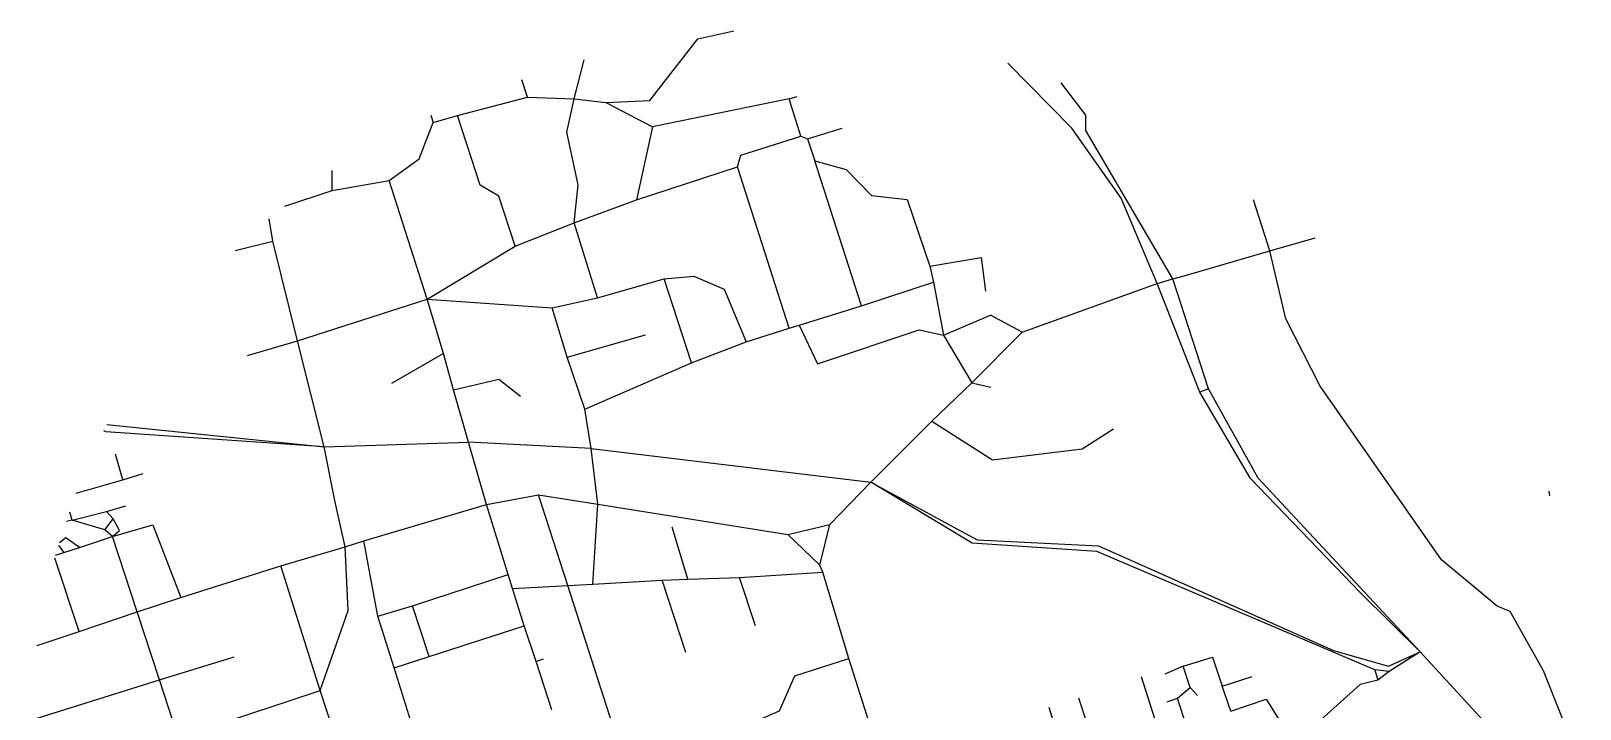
# Model space of a CAD drawing. Header units: metres. Extents: x 630184 to 632769, y 4834503 to 4837449.
# Drawn here: x 630190 to 632432, y 4836467 to 4837449 of the extents above; entities that cross this region are included whole.
import ezdxf

# ---------------------------------------------------------------- set-up
doc = ezdxf.new("R2010")
doc.units = ezdxf.units.M

msp = doc.modelspace()

# ---------------------------------------------------------------- linework, layer by layer
at = {"layer": 'ROADS'}
for points in [[(631022, 4837345.9), (631085.6, 4837348.6), (631154.8, 4837438), (631207, 4837449.3)], [(630975.9, 4837350.9), (630990.5, 4837407.3)], [(631696.2, 4837308.4), (631603.8, 4837402.6)], [(630908.3, 4837353.2), (630900.3, 4837378.6)], [(631842.6, 4837090.1), (631716.4, 4837305.3), (631716.4, 4837327.1), (631680.9, 4837374)], [(630807.1, 4837326.6), (630908.3, 4837353.2)], [(630908.3, 4837353.2), (630975.9, 4837350.9)], [(631287.1, 4837351), (631298.9, 4837354.5)], [(630975.8, 4837171.5), (630981.8, 4837226.5), (630965.3, 4837302.9), (630975.9, 4837350.9)], [(630975.9, 4837350.9), (631022, 4837345.9)], [(631022, 4837345.9), (631089.1, 4837310.4)], [(631287.1, 4837351), (631089.1, 4837310.4)], [(631304.1, 4837297), (631287.1, 4837351)], [(630708.1, 4837232.5), (630751.7, 4837264.2), (630771.8, 4837316.8)], [(630768.3, 4837327.4), (630771.8, 4837316.8)], [(630771.8, 4837316.8), (630807.1, 4837326.6)], [(630890.7, 4837137.8), (630866.8, 4837210.2), (630840.1, 4837225.8), (630807.1, 4837326.6)], [(631089.1, 4837310.4), (631066.1, 4837204.9)], [(631313.6, 4837293), (631363.6, 4837308.3)], [(631819.8, 4837083.6), (631767.7, 4837207.1), (631696.2, 4837308.4)], [(631212.3, 4837252.3), (631217.1, 4837269.3), (631304.1, 4837297)], [(631304.1, 4837297), (631313.6, 4837293)], [(631313.6, 4837293), (631324.1, 4837261.1)], [(630625.7, 4837218), (630625.6, 4837247.2)], [(631066.1, 4837204.9), (631212.3, 4837252.3)], [(631286.9, 4837018.8), (631212.3, 4837252.3)], [(631391.6, 4837051), (631324.1, 4837261.1)], [(631324.1, 4837261.1), (631369.5, 4837248.4), (631406.3, 4837211.1), (631458, 4837205), (631490.5, 4837108.6)], [(630557.2, 4837195.7), (630625.7, 4837218)], [(630625.7, 4837218), (630708.1, 4837232.5)], [(630763, 4837060.8), (630708.1, 4837232.5)], [(630975.8, 4837171.5), (631066.1, 4837204.9)], [(631982.8, 4837130.8), (631959.3, 4837204.9)], [(630539.8, 4837144.7), (630534.6, 4837177.2)], [(630890.7, 4837137.8), (630975.8, 4837171.5)], [(631009.8, 4837062.9), (630975.8, 4837171.5)], [(631982.8, 4837130.8), (632048.3, 4837149.7)], [(630485.3, 4837131.1), (630539.8, 4837144.7)], [(630575.4, 4837000.6), (630539.8, 4837144.7)], [(630763, 4837060.8), (630890.7, 4837137.8)], [(631858.9, 4837094.8), (631982.8, 4837130.8)], [(632311.7, 4836616.3), (632231.2, 4836683.2), (632055.6, 4836934.8), (632005.8, 4837032.3), (631982.8, 4837130.8)], [(631490.5, 4837108.6), (631565.2, 4837121.2), (631571.2, 4837072.5)], [(631490.5, 4837108.6), (631496.2, 4837085.2)], [(631009.8, 4837062.9), (631106.1, 4837090.1)], [(631106.1, 4837090.1), (631149, 4837093.9), (631193.2, 4837075.2), (631224.9, 4836999.1)], [(631145.8, 4836968.5), (631106.1, 4837090.1)], [(631391.6, 4837051), (631496.2, 4837085.2)], [(631496.2, 4837085.2), (631510.5, 4837008.5)], [(631624.3, 4837013.2), (631819.8, 4837083.6)], [(631819.8, 4837083.6), (631842.6, 4837090.1)], [(631881.4, 4836926.1), (631819.8, 4837083.6)], [(631842.6, 4837090.1), (631858.9, 4837094.8)], [(631894.2, 4836930.8), (631842.6, 4837090.1)], [(630575.4, 4837000.6), (630763, 4837060.8)], [(630786.9, 4836981.9), (630763, 4837060.8)], [(630763, 4837060.8), (630943.9, 4837048.2)], [(630943.9, 4837048.2), (631009.8, 4837062.9)], [(630965.8, 4836976.6), (630943.9, 4837048.2)], [(631301.8, 4837023.3), (631391.6, 4837051)], [(631510.5, 4837008.5), (631578.7, 4837037.7)], [(631624.3, 4837013.2), (631578.7, 4837037.7)], [(631224.9, 4836999.1), (631286.9, 4837018.8)], [(631286.9, 4837018.8), (631301.8, 4837023.3)], [(631301.8, 4837023.3), (631328.1, 4836967.2), (631475.5, 4837016.3), (631510.5, 4837008.5)], [(630503.1, 4836979.2), (630575.4, 4837000.6)], [(630613.9, 4836846.8), (630575.4, 4837000.6)], [(630965.8, 4836976.6), (631079, 4837009)], [(631145.8, 4836968.5), (631224.9, 4836999.1)], [(631510.5, 4837008.5), (631551.6, 4836939.6)], [(631551.6, 4836939.6), (631624.3, 4837013.2)], [(630786.9, 4836981.9), (630711.5, 4836938.5)], [(630801.5, 4836929.6), (630786.9, 4836981.9)], [(630991.4, 4836901.6), (630965.8, 4836976.6)], [(630991.4, 4836901.6), (631145.8, 4836968.5)], [(630801.5, 4836929.6), (630866.7, 4836944.7), (630898.3, 4836920.1)], [(630823.1, 4836853.5), (630801.5, 4836929.6)], [(631493.6, 4836884.2), (631551.6, 4836939.6)], [(631551.6, 4836939.6), (631579, 4836933.1)], [(631894.2, 4836930.8), (631881.4, 4836926.1)], [(632114.1, 4836635.3), (631955, 4836801), (631881.4, 4836926.1)], [(632200.3, 4836550), (631965.9, 4836801.5), (631894.2, 4836930.8)], [(631000.7, 4836844.3), (630991.4, 4836901.6)], [(631405.2, 4836795.8), (631493.6, 4836884.2)], [(631493.6, 4836884.2), (631581.3, 4836828.1), (631711.1, 4836843.8), (631756.5, 4836873.1)], [(630613.9, 4836846.8), (630298, 4836868.8), (630295.2, 4836870.1)], [(630299.4, 4836879.3), (630613.9, 4836846.8)], [(630322.6, 4836799.2), (630312.1, 4836836.3)], [(630613.9, 4836846.8), (630823.1, 4836853.5)], [(630630.2, 4836767), (630613.9, 4836846.8)], [(630849.1, 4836763.5), (630823.1, 4836853.5)], [(631000.7, 4836844.3), (630823.1, 4836853.5)], [(631010.3, 4836763.9), (631000.7, 4836844.3)], [(631000.7, 4836844.3), (631405.2, 4836795.8)], [(630255.3, 4836780), (630322.6, 4836799.2)], [(630322.6, 4836799.2), (630352, 4836808.3)], [(631346.2, 4836734.5), (631405.2, 4836795.8)], [(632135, 4836524.1), (631732.3, 4836695.1), (631552.2, 4836707.4), (631405.2, 4836795.8)], [(631405.2, 4836795.8), (631559, 4836712.4), (631734.6, 4836703.4), (632074.8, 4836552.1)], [(630849.1, 4836763.5), (630924.2, 4836777.4)], [(630967, 4836645.9), (630924.2, 4836777.4)], [(630924.2, 4836777.4), (631010.3, 4836763.9)], [(632388, 4836775.9), (632387, 4836782.8)], [(630249.5, 4836740.8), (630245.9, 4836752.5)], [(630249.5, 4836740.8), (630298.9, 4836753.1)], [(630298.9, 4836753.1), (630326.9, 4836761.5)], [(630308.6, 4836742.6), (630298.9, 4836753.1)], [(630644.5, 4836702), (630630.2, 4836767)], [(630671.6, 4836710.8), (630849.1, 4836763.5)], [(630880.2, 4836661.8), (630849.1, 4836763.5)], [(631002.8, 4836647.9), (631010.3, 4836763.9)], [(631010.3, 4836763.9), (631285.1, 4836719.9)], [(630249.5, 4836740.8), (630241.2, 4836738.6)], [(630296.8, 4836726.9), (630249.5, 4836740.8)], [(630296.8, 4836726.9), (630308.6, 4836742.6)], [(630307.6, 4836717.2), (630296.8, 4836726.9)], [(630307.6, 4836717.2), (630318, 4836725.7), (630308.6, 4836742.6)], [(630307.6, 4836717.2), (630366.1, 4836733.8), (630406.4, 4836628.5)], [(631140.4, 4836655.4), (631117.7, 4836730.6)], [(631285.1, 4836719.9), (631346.2, 4836734.5)], [(631331.4, 4836675.7), (631346.2, 4836734.5)], [(630229.4, 4836704), (630237.1, 4836693.8)], [(630260.1, 4836701), (630240.1, 4836715.2), (630230.8, 4836708.1)], [(630237.1, 4836693.8), (630260.1, 4836701)], [(630260.1, 4836701), (630307.6, 4836717.2)], [(630343.6, 4836607.8), (630307.6, 4836717.2)], [(630551.5, 4836674.6), (630644.5, 4836702)], [(630608.3, 4836493.9), (630648.6, 4836610), (630644.5, 4836702)], [(630644.5, 4836702), (630671.6, 4836710.8)], [(630691.9, 4836601.7), (630671.6, 4836710.8)], [(631331.4, 4836675.7), (631285.1, 4836719.9)], [(630259.5, 4836579.3), (630224.3, 4836685.8)], [(630225.3, 4836690.2), (630237.1, 4836693.8)], [(630406.4, 4836628.5), (630551.5, 4836674.6)], [(630608.3, 4836493.9), (630551.5, 4836674.6)], [(630741.9, 4836616.7), (630880.2, 4836661.8)], [(630886.6, 4836641.8), (630880.2, 4836661.8)], [(631140.4, 4836655.4), (631215.3, 4836657.8)], [(631215.3, 4836657.8), (631335.6, 4836665.6)], [(631238.2, 4836587.6), (631215.3, 4836657.8)], [(631335.6, 4836665.6), (631331.4, 4836675.7)], [(631373.4, 4836540.4), (631335.6, 4836665.6)], [(630886.6, 4836641.8), (630967, 4836645.9)], [(630903.8, 4836587.8), (630886.6, 4836641.8)], [(630967, 4836645.9), (631002.8, 4836647.9)], [(631053.1, 4836376.9), (630967, 4836645.9)], [(631002.8, 4836647.9), (631103.2, 4836654)], [(631103.2, 4836654), (631140.4, 4836655.4)], [(631137.6, 4836548.9), (631103.2, 4836654)], [(632200.3, 4836550), (632114.1, 4836635.3)], [(630343.6, 4836607.8), (630406.4, 4836628.5)], [(630691.9, 4836601.7), (630741.9, 4836616.7)], [(630766.1, 4836543.2), (630741.9, 4836616.7)], [(632420, 4836271), (632395.1, 4836367.2), (632431.8, 4836389.2), (632378.7, 4836522.3), (632330.8, 4836608.4), (632311.7, 4836616.3)], [(630259.5, 4836579.3), (630343.6, 4836607.8)], [(630375.9, 4836509.2), (630343.6, 4836607.8)], [(630715.5, 4836526.9), (630691.9, 4836601.7)], [(630198.9, 4836559.3), (630259.5, 4836579.3)], [(630766.1, 4836543.2), (630903.8, 4836587.8)], [(630920.8, 4836535.9), (630903.8, 4836587.8)], [(632074.8, 4836552.1), (632154.5, 4836529.4), (632200.3, 4836550)], [(632200.3, 4836550), (632155.3, 4836521.3)], [(632390, 4836263.8), (632340.8, 4836396.9), (632200.3, 4836550)], [(630375.9, 4836509.2), (630483.6, 4836542.8)], [(630715.5, 4836526.9), (630766.1, 4836543.2)], [(630739.4, 4836449.8), (630715.5, 4836526.9)], [(630920.8, 4836535.9), (630931.7, 4836539.9)], [(630943.7, 4836465.9), (630920.8, 4836535.9)], [(631180.2, 4836424), (631273.3, 4836464.6), (631295.1, 4836515.2), (631373.4, 4836540.4)], [(631429.1, 4836365.4), (631373.4, 4836540.4)], [(631857.4, 4836529.4), (631830.9, 4836517.6)], [(631857.4, 4836529.4), (631899.6, 4836542.1), (631913.8, 4836500.1)], [(631867.6, 4836498.4), (631857.4, 4836529.4)], [(632135, 4836524.1), (632139.3, 4836509)], [(632155.3, 4836521.3), (632135, 4836524.1)], [(630189.7, 4836451.2), (630375.9, 4836509.2)], [(630402.8, 4836426.6), (630375.9, 4836509.2)], [(631823.4, 4836430.2), (631797.1, 4836513.7)], [(631913.8, 4836500.1), (631957.1, 4836514.4)], [(631926.6, 4836464.1), (631913.8, 4836500.1)], [(632139.3, 4836509), (632113.7, 4836502.9), (632017.9, 4836416.6)], [(632155.3, 4836521.3), (632139.3, 4836509)], [(630444.4, 4836439.4), (630608.3, 4836493.9)], [(630647.2, 4836374.6), (630608.3, 4836493.9)], [(631676.3, 4836428.8), (631718.3, 4836446.3), (631706.6, 4836482.9)], [(631834.3, 4836477.7), (631849.4, 4836482.8)], [(631849.4, 4836482.8), (631867.6, 4836498.4)], [(631862, 4836442.4), (631849.4, 4836482.8)], [(631867.6, 4836498.4), (631878.3, 4836486.9)], [(631926.6, 4836464.1), (631977.7, 4836481.4), (632017.9, 4836416.6)], [(631670.1, 4836447.3), (631663.2, 4836469.5)]]:
    msp.add_lwpolyline(points, dxfattribs=at)

doc.saveas('drawing.dxf')
